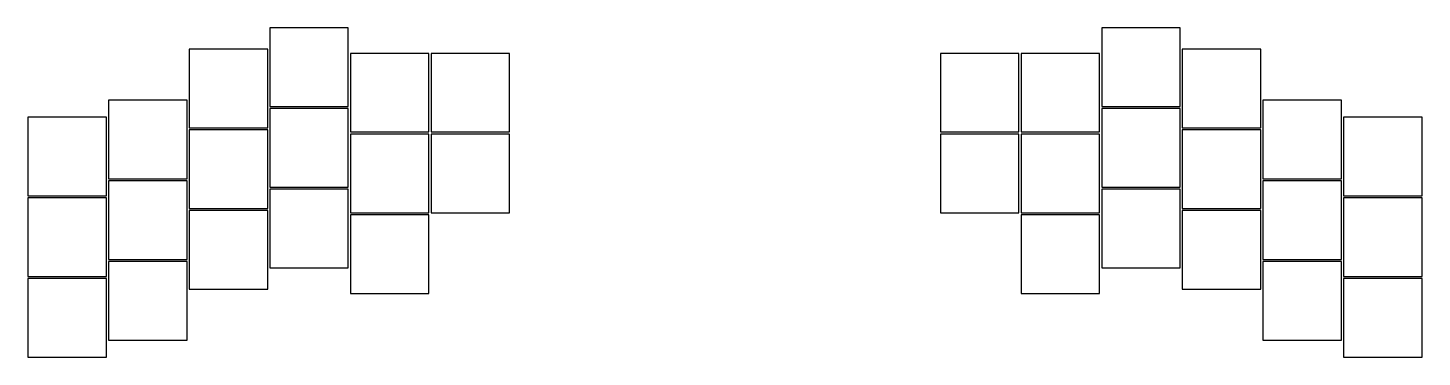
# Model space of a CAD drawing. Header units: millimetres. Extents: x 10 to 338, y -9 to 68.
import ezdxf

# ---------------------------------------------------------------- set-up
doc = ezdxf.new("R2010")
doc.units = ezdxf.units.MM

msp = doc.modelspace()

# ---------------------------------------------------------------- linework, layer by layer
for p, q in [((85.25, 68.25), (66.75, 68.25)), ((66.75, 68.25), (66.75, 49.75)), ((85.25, 49.75), (85.25, 68.25)), ((281.25, 68.25), (262.75, 68.25)), ((262.75, 68.25), (262.75, 49.75)), ((281.25, 49.75), (281.25, 68.25)), ((66.25, 63.25), (47.75, 63.25)), ((47.75, 63.25), (47.75, 44.75)), ((66.25, 44.75), (66.25, 63.25)), ((300.25, 63.25), (281.75, 63.25)), ((281.75, 63.25), (281.75, 44.75)), ((300.25, 44.75), (300.25, 63.25)), ((104.25, 62.25), (85.75, 62.25)), ((85.75, 62.25), (85.75, 43.75)), ((104.25, 43.75), (104.25, 62.25)), ((123.25, 62.25), (104.75, 62.25)), ((104.75, 62.25), (104.75, 43.75)), ((123.25, 43.75), (123.25, 62.25)), ((243.25, 62.25), (224.75, 62.25)), ((224.75, 62.25), (224.75, 43.75)), ((243.25, 43.75), (243.25, 62.25)), ((262.25, 62.25), (243.75, 62.25)), ((243.75, 62.25), (243.75, 43.75)), ((262.25, 43.75), (262.25, 62.25)), ((47.25, 51.25), (28.75, 51.25)), ((28.75, 51.25), (28.75, 32.75)), ((47.25, 32.75), (47.25, 51.25)), ((66.75, 49.75), (85.25, 49.75)), ((262.75, 49.75), (281.25, 49.75)), ((319.25, 51.25), (300.75, 51.25)), ((300.75, 51.25), (300.75, 32.75)), ((319.25, 32.75), (319.25, 51.25)), ((28.25, 47.25), (9.75, 47.25)), ((9.75, 47.25), (9.75, 28.75)), ((28.25, 28.75), (28.25, 47.25)), ((85.25, 49.25), (66.75, 49.25)), ((66.75, 49.25), (66.75, 30.75)), ((85.25, 30.75), (85.25, 49.25)), ((281.25, 49.25), (262.75, 49.25)), ((262.75, 49.25), (262.75, 30.75)), ((281.25, 30.75), (281.25, 49.25)), ((338.25, 47.25), (319.75, 47.25)), ((319.75, 47.25), (319.75, 28.75)), ((338.25, 28.75), (338.25, 47.25)), ((47.75, 44.75), (66.25, 44.75)), ((66.25, 44.25), (47.75, 44.25)), ((47.75, 44.25), (47.75, 25.75)), ((66.25, 25.75), (66.25, 44.25)), ((85.75, 43.75), (104.25, 43.75)), ((104.25, 43.25), (85.75, 43.25)), ((85.75, 43.25), (85.75, 24.75)), ((104.25, 24.75), (104.25, 43.25)), ((104.75, 43.75), (123.25, 43.75)), ((123.25, 43.25), (104.75, 43.25)), ((104.75, 43.25), (104.75, 24.75)), ((123.25, 24.75), (123.25, 43.25)), ((224.75, 43.75), (243.25, 43.75)), ((243.25, 43.25), (224.75, 43.25)), ((224.75, 43.25), (224.75, 24.75)), ((243.25, 24.75), (243.25, 43.25)), ((243.75, 43.75), (262.25, 43.75)), ((262.25, 43.25), (243.75, 43.25)), ((243.75, 43.25), (243.75, 24.75)), ((262.25, 24.75), (262.25, 43.25)), ((281.75, 44.75), (300.25, 44.75)), ((300.25, 44.25), (281.75, 44.25)), ((281.75, 44.25), (281.75, 25.75)), ((300.25, 25.75), (300.25, 44.25)), ((28.75, 32.75), (47.25, 32.75)), ((47.25, 32.25), (28.75, 32.25)), ((28.75, 32.25), (28.75, 13.75)), ((47.25, 13.75), (47.25, 32.25)), ((66.75, 30.75), (85.25, 30.75)), ((85.25, 30.25), (66.75, 30.25)), ((66.75, 30.25), (66.75, 11.75)), ((85.25, 11.75), (85.25, 30.25)), ((262.75, 30.75), (281.25, 30.75)), ((281.25, 30.25), (262.75, 30.25)), ((262.75, 30.25), (262.75, 11.75)), ((281.25, 11.75), (281.25, 30.25)), ((300.75, 32.75), (319.25, 32.75)), ((319.25, 32.25), (300.75, 32.25)), ((300.75, 32.25), (300.75, 13.75)), ((319.25, 13.75), (319.25, 32.25)), ((9.75, 28.75), (28.25, 28.75)), ((28.25, 28.25), (9.75, 28.25)), ((9.75, 28.25), (9.75, 9.75)), ((28.25, 9.75), (28.25, 28.25)), ((319.75, 28.75), (338.25, 28.75)), ((338.25, 28.25), (319.75, 28.25)), ((319.75, 28.25), (319.75, 9.75)), ((338.25, 9.75), (338.25, 28.25)), ((47.75, 25.75), (66.25, 25.75)), ((66.25, 25.25), (47.75, 25.25)), ((47.75, 25.25), (47.75, 6.75)), ((66.25, 6.75), (66.25, 25.25)), ((85.75, 24.75), (104.25, 24.75)), ((104.25, 24.25), (85.75, 24.25)), ((85.75, 24.25), (85.75, 5.75)), ((104.25, 5.75), (104.25, 24.25)), ((104.75, 24.75), (123.25, 24.75)), ((224.75, 24.75), (243.25, 24.75)), ((243.75, 24.75), (262.25, 24.75)), ((262.25, 24.25), (243.75, 24.25)), ((243.75, 24.25), (243.75, 5.75)), ((262.25, 5.75), (262.25, 24.25)), ((281.75, 25.75), (300.25, 25.75)), ((300.25, 25.25), (281.75, 25.25)), ((281.75, 25.25), (281.75, 6.75)), ((300.25, 6.75), (300.25, 25.25)), ((28.75, 13.75), (47.25, 13.75)), ((47.25, 13.25), (28.75, 13.25)), ((28.75, 13.25), (28.75, -5.25)), ((47.25, -5.25), (47.25, 13.25)), ((300.75, 13.75), (319.25, 13.75)), ((319.25, 13.25), (300.75, 13.25)), ((300.75, 13.25), (300.75, -5.25)), ((319.25, -5.25), (319.25, 13.25)), ((66.75, 11.75), (85.25, 11.75)), ((262.75, 11.75), (281.25, 11.75)), ((9.75, 9.75), (28.25, 9.75)), ((28.25, 9.25), (9.75, 9.25)), ((9.75, 9.25), (9.75, -9.25)), ((28.25, -9.25), (28.25, 9.25)), ((47.75, 6.75), (66.25, 6.75)), ((281.75, 6.75), (300.25, 6.75)), ((319.75, 9.75), (338.25, 9.75)), ((338.25, 9.25), (319.75, 9.25)), ((319.75, 9.25), (319.75, -9.25)), ((338.25, -9.25), (338.25, 9.25)), ((85.75, 5.75), (104.25, 5.75)), ((243.75, 5.75), (262.25, 5.75)), ((28.75, -5.25), (47.25, -5.25)), ((300.75, -5.25), (319.25, -5.25)), ((9.75, -9.25), (28.25, -9.25)), ((319.75, -9.25), (338.25, -9.25))]:
    msp.add_line(p, q)

doc.saveas('drawing.dxf')
